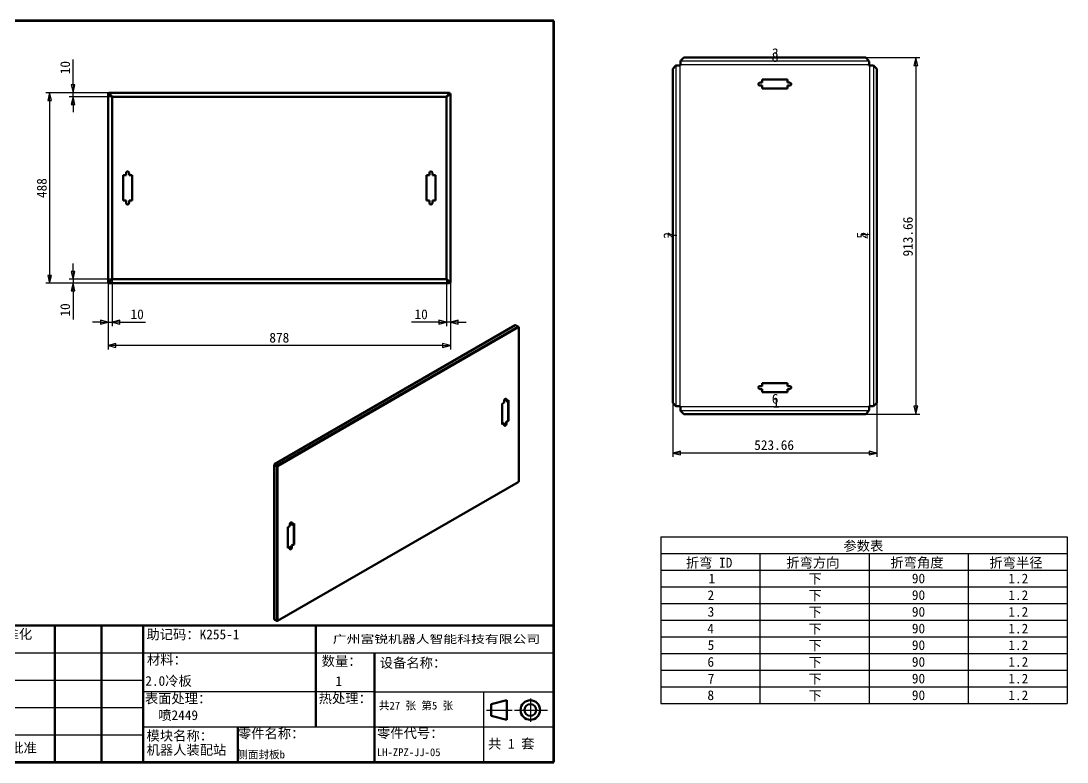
# Model space of a CAD drawing. Header units: millimetres. Extents: x 100 to 4187, y 100 to 2000.
# Drawn here: x 1503 to 4187, y 100 to 2000 of the extents above; entities that cross this region are included whole.
import ezdxf
from ezdxf.enums import TextEntityAlignment as Align

# ---------------------------------------------------------------- set-up
doc = ezdxf.new("R2010")
doc.units = ezdxf.units.MM
doc.header["$LTSCALE"] = 10
for name, color, linetype, lineweight in [('中心线 (ISO)', 1, 'Continuous', 25), ('可见 (ISO)', 7, 'Continuous', 50), ('可见窄的 (ISO)', 7, 'Continuous', 35), ('图框 (ISO)', 7, 'Continuous', 70), ('尺寸 (ISO)', 5, 'Continuous', 25), ('标题 (ISO)', 7, 'Continuous', 50), ('符号 (ISO)', 7, 'Continuous', 25)]:
    doc.layers.add(name, color=color, linetype=linetype, lineweight=lineweight)
doc.styles.add('文本样式126', font='', dxfattribs={"width": 1.3})
doc.styles.add('文本样式19', font='tahoma.ttf')
doc.styles.add('文本样式91', font='')
doc.styles.add('注释文本 (ISO)', font='')
doc.styles.get('文本样式126').set_extended_font_data('FangSong')
doc.styles.get('文本样式91').set_extended_font_data('FangSong')
doc.styles.get('注释文本 (ISO)').set_extended_font_data('FangSong')
doc.dimstyles.new('默认 (GB)', dxfattribs={"dimscale": 10, "dimtxt": 2.5, "dimasz": 2, "dimexe": 1, "dimexo": 0, "dimgap": 0.75, "dimtad": 1, "dimtoh": 1, "dimrnd": 1e-08, "dimdsep": 46, "dimtxsty": '注释文本 (ISO)', "dimblk": 'Filled-2', "dimcen": 0.09, "dimdle": 10, "dimclrd": 256, "dimclre": 256, "dimclrt": 256, "dimaunit": 1, "dimadec": 3, "dimazin": 2, "dimtfac": 0.52, "dimtmove": 0, "dimatfit": 3, "dimldrblk": 'Filled-1', "dimfxl": 0, "dimtolj": 1, "dimlwd": -1, "dimlwe": -1, "dimarcsym": 0})

# ---------------------------------------------------------------- blocks, each defined once
blk = doc.blocks.new('图框 A3-A4')
at = {"layer": '图框 (ISO)'}
for p, q in [((287, 200), (10, 200)), ((10, 200), (10, 10)), ((287, 10), (287, 200)), ((10, 10), (287, 10))]:
    blk.add_line(p, q, dxfattribs=at)
blk = doc.blocks.new('标题栏 GB1')
at = {"layer": '标题 (ISO)'}
for p, q in [((194.57, 65.23), (194.57, 72.23)), ((194.57, 72.23), (378.57, 72.23)), ((206.57, 65.23), (206.57, 72.23)), ((222.57, 65.23), (222.57, 72.23)), ((234.57, 65.23), (234.57, 72.23)), ((250.57, 65.23), (250.57, 72.23)), ((262.57, 65.23), (262.57, 72.23)), ((273.31, 65.23), (273.31, 72.23)), ((317.57, 65.23), (317.57, 72.23)), ((378.57, 72.23), (378.57, 65.23)), ((194.57, 37.23), (194.57, 65.23)), ((206.57, 37.23), (206.57, 65.23)), ((222.57, 44.23), (222.57, 65.23)), ((234.57, 37.23), (234.57, 65.23)), ((250.57, 37.23), (250.57, 65.23)), ((262.57, 37.23), (262.57, 65.23)), ((273.31, 65.23), (273.31, 37.23)), ((317.57, 55.23), (317.57, 65.23)), ((378.57, 65.23), (378.57, 37.23)), ((317.57, 55.23), (317.57, 46.23)), ((366.57, 53.06), (362.57, 52.06)), ((362.57, 52.06), (362.57, 49.06)), ((366.57, 48.06), (366.57, 53.06)), ((362.57, 49.06), (366.57, 48.06)), ((297.57, 46.23), (297.57, 37.23)), ((222.57, 44.23), (222.57, 37.23)), ((378.57, 37.23), (194.57, 37.23))]:
    blk.add_line(p, q, dxfattribs=at)
at = {"layer": '标题 (ISO)', "lineweight": 25}
for p, q in [((194.57, 65.23), (273.31, 65.23)), ((273.31, 65.23), (378.57, 65.23)), ((194.57, 58.23), (273.31, 58.23)), ((332.57, 55.23), (273.31, 55.23)), ((332.57, 55.23), (378.57, 55.23)), ((360.57, 55.23), (360.57, 46.23)), ((194.57, 51.23), (273.31, 51.23)), ((372.58, 53.56), (372.58, 47.56)), ((361.32, 50.56), (367.88, 50.56)), ((368.55, 50.56), (370.07, 50.56)), ((370.07, 50.56), (376.97, 50.56)), ((273.31, 46.23), (378.57, 46.23)), ((360.57, 46.23), (360.57, 37.23)), ((194.57, 44.23), (273.31, 44.23))]:
    blk.add_line(p, q, dxfattribs=at)
at = {"layer": '标题 (ISO)', "lineweight": 50}
blk.add_line((332.57, 65.23), (332.57, 37.23), dxfattribs=at)
at = {"layer": '标题 (ISO)'}
for radius in [2.5, 1.5]:
    blk.add_circle((372.57, 50.56), radius, dxfattribs=at)
at = {"layer": '标题 (ISO)', "style": '文本样式126', "width": 1.3}
blk.add_text('广州富锐机器人智能科技有限公司', height=2, dxfattribs=at).set_placement((348.5, 68.73), align=Align.MIDDLE_CENTER)
at = {"layer": '标题 (ISO)', "char_height": 2.5, "style": '注释文本 (ISO)'}
for s, insert, attachment_point in [('\\f仿宋|b0|i0;设计', (195.38, 70.83), 1), ('张成安', (206.66, 71.05), 1), ('\\f仿宋|b0|i0;标准化', (234.57, 71.28), 1), ('助记码：K255-1', (274.11, 71.21), 1), ('\\f仿宋|b0|i0;绘图', (195.35, 64.28), 1), ('\\f仿宋|b0|i0;材料：', (274.24, 64.72), 1), ('\\f仿宋|b0|i0;数量：', (319.04, 64.37), 1), ('张成安', (206.92, 63.22), 1), ('\\f仿宋|b0|i0;审核', (195.48, 57.07), 1), ('\\f仿宋|b0|i0;热处理：', (318.29, 54.82), 1), ('\\f仿宋|b0|i0;零件名称：', (297.57, 45.8), 1), ('\\f仿宋|b0|i0;零件代号：', (333.25, 45.9), 1), ('\\f仿宋|b0|i0;批准', (242.57, 40.73), 5)]:
    blk.add_mtext(s, dxfattribs=dict(at, insert=insert, attachment_point=attachment_point))
at = {"layer": '标题 (ISO)', "char_height": 2.5, "attachment_point": 1, "style": '注释文本 (ISO)'}
for s, insert, line_spacing_factor in [('设备名称：\\P', (333.96, 63.91), 0.856364), ('模块名称：\\P\\fArial|b0|i0;\\H2.5000;机器人装配站', (274.14, 45.23), 0.872369)]:
    blk.add_mtext(s, dxfattribs=dict(at, insert=insert, line_spacing_factor=line_spacing_factor))
at = {"layer": '标题 (ISO)', "attachment_point": 1, "style": '注释文本 (ISO)'}
for s, insert, char_height, width in [('\\f仿宋|b0|i0;表面处理：', (273.7, 54.78), 2.5, 18.7135), ('\\f仿宋|b0|i0;\\H2.0000;共27 张 第5 张', (333.72, 52.69), 2, 27.2374), ('\\f仿宋|b0|i0;工艺', (195.45, 42.85), 2.5, 7.4854), ('  共 1 套', (358.32, 43.18), 2.5, 17.7919)]:
    blk.add_mtext(s, dxfattribs=dict(at, insert=insert, char_height=char_height, width=width))
at = {"layer": '标题 (ISO)'}
for tag, p, height, style in [('材料_001', (273.82, 56.78), 2.5, '注释文本 (ISO)'), ('零件代号_001', (297.38, 38.16), 2, '文本样式91'), ('描述_001', (333.22, 38.74), 2, '文本样式91')]:
    blk.add_attdef(tag, p, '', height=height, dxfattribs=dict(at, style=style))
at = {"layer": '标题 (ISO)', "style": '文本样式91'}
blk.add_attdef('热处理', text='', height=2, dxfattribs=at).set_placement((318.2, 50.63), align=Align.TOP_LEFT)
at = {"layer": '标题 (ISO)', "style": '文本样式19'}
for tag, p in [('工程核准人', (256.57, 40.73)), ('工程批准日期', (267.94, 40.73))]:
    blk.add_attdef(tag, text='', height=1, dxfattribs=at).set_placement(p, align=Align.MIDDLE_CENTER)
blk = doc.blocks.new('Filled-2')
at = {"color": 0}
for p, q in [((0, 0), (-1, 0.25)), ((-1, 0.25), (-1, -0.25)), ((-1, 0), (0, 0)), ((-1, -0.25), (0, 0))]:
    blk.add_line(p, q, dxfattribs=at)
at = {"color": 0, "flags": 128}
blk.add_lwpolyline([(-1, -0.25), (0, 0)], dxfattribs=at)
at = {"color": 0}
blk.add_solid([(-1, -0.25), (0, 0), (-1, 0.25), (-1, -0.25)], dxfattribs=at)
blk = doc.blocks.new('*D16')
at = {"layer": 'Defpoints', "color": 0}
for p in [(1727.1, 1329.8), (1737.1, 1338.6), (1737.1, 1227.8)]:
    blk.add_point(p, dxfattribs=at)
at = {"layer": '尺寸 (ISO)'}
for p, q in [((1727.1, 1329.8), (1727.1, 1217.8)), ((1737.1, 1338.6), (1737.1, 1217.8)), ((1707.1, 1227.8), (1687.1, 1227.8)), ((1727.1, 1227.8), (1737.1, 1227.8)), ((1757.1, 1227.8), (1822.6, 1227.8))]:
    blk.add_line(p, q, dxfattribs=at)
at = {"layer": '尺寸 (ISO)', "xscale": 20, "yscale": 20, "zscale": 20}
blk.add_blockref('Filled-2', (1727.1, 1227.8), dxfattribs=at)
at = {"layer": '尺寸 (ISO)', "xscale": 20, "yscale": 20, "zscale": 20, "rotation": 180}
blk.add_blockref('Filled-2', (1737.1, 1227.8), dxfattribs=at)
at = {"layer": '尺寸 (ISO)', "insert": (1784.6, 1260.5), "char_height": 25, "attachment_point": 1, "style": '注释文本 (ISO)'}
blk.add_mtext('\\A1;10', dxfattribs=at)
blk = doc.blocks.new('Filled-1')
at = {"color": 0}
for p, q in [((0, 0), (-1, 0.125)), ((-1, 0.125), (-1, -0.125)), ((-1, 0), (0, 0)), ((-1, -0.125), (0, 0))]:
    blk.add_line(p, q, dxfattribs=at)
at = {"color": 0, "flags": 128}
blk.add_lwpolyline([(-1, -0.125), (0, 0)], dxfattribs=at)
at = {"color": 0}
blk.add_solid([(-1, -0.125), (0, 0), (-1, 0.125), (-1, -0.125)], dxfattribs=at)
blk = doc.blocks.new('*D17')
at = {"layer": 'Defpoints', "color": 0}
for p in [(2595.1, 1338.6), (2605.1, 1329.8), (2595.1, 1227.8)]:
    blk.add_point(p, dxfattribs=at)
at = {"layer": '尺寸 (ISO)'}
for p, q in [((2595.1, 1338.6), (2595.1, 1217.8)), ((2605.1, 1329.8), (2605.1, 1217.8)), ((2575.1, 1227.8), (2505.5, 1227.8)), ((2605.1, 1227.8), (2595.1, 1227.8)), ((2625.1, 1227.8), (2645.1, 1227.8))]:
    blk.add_line(p, q, dxfattribs=at)
at = {"layer": '尺寸 (ISO)', "xscale": 20, "yscale": 20, "zscale": 20}
blk.add_blockref('Filled-2', (2595.1, 1227.8), dxfattribs=at)
at = {"layer": '尺寸 (ISO)', "xscale": 20, "yscale": 20, "zscale": 20, "rotation": 180}
blk.add_blockref('Filled-2', (2605.1, 1227.8), dxfattribs=at)
at = {"layer": '尺寸 (ISO)', "insert": (2513, 1260.5), "char_height": 25, "attachment_point": 1, "style": '注释文本 (ISO)'}
blk.add_mtext('\\A1;10', dxfattribs=at)
blk = doc.blocks.new('*D18')
at = {"layer": 'Defpoints', "color": 0}
for p in [(1727.1, 1329.8), (2605.1, 1329.8), (1727.1, 1167.8)]:
    blk.add_point(p, dxfattribs=at)
at = {"layer": '尺寸 (ISO)'}
for p, q in [((1727.1, 1329.8), (1727.1, 1157.8)), ((2605.1, 1329.8), (2605.1, 1157.8)), ((2585.1, 1167.8), (1747.1, 1167.8))]:
    blk.add_line(p, q, dxfattribs=at)
at = {"layer": '尺寸 (ISO)', "xscale": 20, "yscale": 20, "zscale": 20, "rotation": 180}
blk.add_blockref('Filled-2', (1727.1, 1167.8), dxfattribs=at)
at = {"layer": '尺寸 (ISO)', "xscale": 20, "yscale": 20, "zscale": 20}
blk.add_blockref('Filled-2', (2605.1, 1167.8), dxfattribs=at)
at = {"layer": '尺寸 (ISO)', "insert": (2140.6, 1200.5), "char_height": 25, "attachment_point": 1, "style": '注释文本 (ISO)'}
blk.add_mtext('\\A1;878', dxfattribs=at)
blk = doc.blocks.new('*D19')
at = {"layer": 'Defpoints', "color": 0}
for p in [(1637.1, 1327.8), (1729.1, 1327.8), (1737.9, 1337.8)]:
    blk.add_point(p, dxfattribs=at)
at = {"layer": '尺寸 (ISO)'}
for p, q in [((1637.1, 1357.8), (1637.1, 1377.8)), ((1737.9, 1337.8), (1627.1, 1337.8)), ((1729.1, 1327.8), (1627.1, 1327.8)), ((1637.1, 1337.8), (1637.1, 1327.8)), ((1637.1, 1307.8), (1637.1, 1234.6))]:
    blk.add_line(p, q, dxfattribs=at)
at = {"layer": '尺寸 (ISO)', "xscale": 20, "yscale": 20, "zscale": 20}
for p, rotation in [((1637.1, 1337.8), 270), ((1637.1, 1327.8), 90)]:
    blk.add_blockref('Filled-2', p, dxfattribs=dict(at, rotation=rotation))
at = {"layer": '尺寸 (ISO)', "insert": (1604.3, 1242.1), "char_height": 25, "attachment_point": 1, "rotation": 90, "style": '注释文本 (ISO)'}
blk.add_mtext('\\A1;10', dxfattribs=at)
blk = doc.blocks.new('*D20')
at = {"layer": 'Defpoints', "color": 0}
for p in [(1637.1, 1815.8), (1729.1, 1815.8), (1737.9, 1805.8)]:
    blk.add_point(p, dxfattribs=at)
at = {"layer": '尺寸 (ISO)'}
for p, q in [((1637.1, 1835.8), (1637.1, 1901.3)), ((1729.1, 1815.8), (1627.1, 1815.8)), ((1737.9, 1805.8), (1627.1, 1805.8)), ((1637.1, 1805.8), (1637.1, 1815.8)), ((1637.1, 1785.8), (1637.1, 1765.8))]:
    blk.add_line(p, q, dxfattribs=at)
at = {"layer": '尺寸 (ISO)', "xscale": 20, "yscale": 20, "zscale": 20}
for p, rotation in [((1637.1, 1815.8), 270), ((1637.1, 1805.8), 90)]:
    blk.add_blockref('Filled-2', p, dxfattribs=dict(at, rotation=rotation))
at = {"layer": '尺寸 (ISO)', "insert": (1604.3, 1863.3), "char_height": 25, "attachment_point": 1, "rotation": 90, "style": '注释文本 (ISO)'}
blk.add_mtext('\\A1;10', dxfattribs=at)
blk = doc.blocks.new('*D21')
at = {"layer": 'Defpoints', "color": 0}
for p in [(1729.1, 1815.8), (1577.1, 1327.8), (1729.1, 1327.8)]:
    blk.add_point(p, dxfattribs=at)
at = {"layer": '尺寸 (ISO)'}
for p, q in [((1729.1, 1815.8), (1567.1, 1815.8)), ((1577.1, 1795.8), (1577.1, 1347.8)), ((1729.1, 1327.8), (1567.1, 1327.8))]:
    blk.add_line(p, q, dxfattribs=at)
at = {"layer": '尺寸 (ISO)', "xscale": 20, "yscale": 20, "zscale": 20}
for p, rotation in [((1577.1, 1815.8), 90), ((1577.1, 1327.8), 270)]:
    blk.add_blockref('Filled-2', p, dxfattribs=dict(at, rotation=rotation))
at = {"layer": '尺寸 (ISO)', "insert": (1544.3, 1545.9), "char_height": 25, "attachment_point": 1, "rotation": 90, "style": '注释文本 (ISO)'}
blk.add_mtext('\\A1;488', dxfattribs=at)
blk = doc.blocks.new('*D22')
at = {"layer": 'Defpoints', "color": 0}
for p in [(3670.2, 1906), (3670.2, 992.3), (3798.9, 992.3)]:
    blk.add_point(p, dxfattribs=at)
at = {"layer": '尺寸 (ISO)'}
for p, q in [((3670.2, 1906), (3808.9, 1906)), ((3798.9, 1886), (3798.9, 1012.3)), ((3670.2, 992.3), (3808.9, 992.3))]:
    blk.add_line(p, q, dxfattribs=at)
at = {"layer": '尺寸 (ISO)', "xscale": 20, "yscale": 20, "zscale": 20}
for p, rotation in [((3798.9, 1906), 90), ((3798.9, 992.3), 270)]:
    blk.add_blockref('Filled-2', p, dxfattribs=dict(at, rotation=rotation))
at = {"layer": '尺寸 (ISO)', "insert": (3765.9, 1396.1), "char_height": 25, "attachment_point": 1, "rotation": 90, "style": '注释文本 (ISO)'}
blk.add_mtext('\\A1;913.66', dxfattribs=at)
blk = doc.blocks.new('*D23')
at = {"layer": 'Defpoints', "color": 0}
for p in [(3175.2, 1021), (3698.9, 1021), (3175.2, 892.3)]:
    blk.add_point(p, dxfattribs=at)
at = {"layer": '尺寸 (ISO)'}
for p, q in [((3175.2, 1021), (3175.2, 882.3)), ((3698.9, 1021), (3698.9, 882.3)), ((3678.9, 892.3), (3195.2, 892.3))]:
    blk.add_line(p, q, dxfattribs=at)
at = {"layer": '尺寸 (ISO)', "xscale": 20, "yscale": 20, "zscale": 20, "rotation": 180}
blk.add_blockref('Filled-2', (3175.2, 892.3), dxfattribs=at)
at = {"layer": '尺寸 (ISO)', "xscale": 20, "yscale": 20, "zscale": 20}
blk.add_blockref('Filled-2', (3698.9, 892.3), dxfattribs=at)
at = {"layer": '尺寸 (ISO)', "insert": (3384.3, 925.2), "char_height": 25, "attachment_point": 1, "style": '注释文本 (ISO)'}
blk.add_mtext('\\A1;523.66', dxfattribs=at)
blk = doc.blocks.new('表格5')
at = {"layer": '符号 (ISO)'}
for p, q in [((314.5, 67.77), (418.68, 67.77)), ((314.5, 67.77), (314.5, 63.49)), ((418.68, 67.77), (418.68, 63.49)), ((314.5, 63.49), (418.68, 63.49)), ((314.5, 63.49), (314.5, 59.21)), ((339.9, 63.49), (339.9, 59.21)), ((367.88, 63.49), (367.88, 59.21)), ((393.28, 63.49), (393.28, 59.21)), ((418.68, 63.49), (418.68, 59.21)), ((314.5, 59.21), (418.68, 59.21)), ((314.5, 59.21), (314.5, 24.99)), ((339.9, 59.21), (339.9, 24.99)), ((367.88, 59.21), (367.88, 24.99)), ((393.28, 59.21), (393.28, 24.99)), ((418.68, 59.21), (418.68, 24.99)), ((314.5, 54.93), (418.68, 54.93)), ((314.5, 50.66), (418.68, 50.66)), ((314.5, 46.38), (418.68, 46.38)), ((314.5, 42.1), (418.68, 42.1)), ((314.5, 37.82), (418.68, 37.82)), ((314.5, 33.54), (418.68, 33.54)), ((314.5, 29.27), (418.68, 29.27)), ((314.5, 24.99), (418.68, 24.99))]:
    blk.add_line(p, q, dxfattribs=at)
at = {"layer": '符号 (ISO)', "char_height": 2.5, "attachment_point": 7, "style": '注释文本 (ISO)'}
for s, insert in [('参数表', (361.31, 63.89)), ('折弯 ID', (320.91, 59.59)), ('折弯方向', (346.66, 59.59)), ('折弯角度', (373.35, 59.59)), ('折弯半径', (398.75, 59.59)), ('1', (326.72, 55.8)), ('下', (352.37, 55.48)), ('90', (378.87, 55.79)), ('1.2', (403.62, 55.78)), ('2', (326.46, 51.53)), ('下', (352.37, 51.2)), ('90', (378.87, 51.52)), ('1.2', (403.62, 51.5)), ('3', (326.49, 47.24)), ('下', (352.37, 46.92)), ('90', (378.87, 47.24)), ('1.2', (403.62, 47.22)), ('4', (326.4, 42.97)), ('下', (352.37, 42.64)), ('90', (378.87, 42.96)), ('1.2', (403.62, 42.94)), ('5', (326.49, 38.7)), ('下', (352.37, 38.37)), ('90', (378.87, 38.68)), ('1.2', (403.62, 38.67)), ('6', (326.44, 34.4)), ('下', (352.37, 34.09)), ('90', (378.87, 34.4)), ('1.2', (403.62, 34.39)), ('7', (326.51, 30.14)), ('下', (352.37, 29.81)), ('90', (378.87, 30.13)), ('1.2', (403.62, 30.11)), ('8', (326.43, 25.85)), ('下', (352.37, 25.53)), ('90', (378.87, 25.85)), ('1.2', (403.62, 25.83))]:
    blk.add_mtext(s, dxfattribs=dict(at, insert=insert))
blk = doc.blocks.new('2dTransSymbol21')
at = {"layer": '符号 (ISO)', "insert": (343.22, 100.88), "char_height": 2.5, "attachment_point": 7, "style": '注释文本 (ISO)'}
blk.add_mtext('1', dxfattribs=at)
blk = doc.blocks.new('2dTransSymbol22')
at = {"layer": '符号 (ISO)', "insert": (317.67, 144.17), "char_height": 2.5, "attachment_point": 7, "rotation": 90, "style": '注释文本 (ISO)'}
blk.add_mtext('2', dxfattribs=at)
blk = doc.blocks.new('2dTransSymbol23')
at = {"layer": '符号 (ISO)', "insert": (342.99, 190.45), "char_height": 2.5, "attachment_point": 7, "style": '注释文本 (ISO)'}
blk.add_mtext('3', dxfattribs=at)
blk = doc.blocks.new('2dTransSymbol24')
at = {"layer": '符号 (ISO)', "insert": (368.24, 144.11), "char_height": 2.5, "attachment_point": 7, "rotation": 90, "style": '注释文本 (ISO)'}
blk.add_mtext('4', dxfattribs=at)
blk = doc.blocks.new('2dTransSymbol25')
at = {"layer": '符号 (ISO)', "insert": (367.25, 144.2), "char_height": 2.5, "attachment_point": 7, "rotation": 90, "style": '注释文本 (ISO)'}
blk.add_mtext('5', dxfattribs=at)
blk = doc.blocks.new('2dTransSymbol26')
at = {"layer": '符号 (ISO)', "insert": (342.94, 101.87), "char_height": 2.5, "attachment_point": 7, "style": '注释文本 (ISO)'}
blk.add_mtext('6', dxfattribs=at)
blk = doc.blocks.new('2dTransSymbol27')
at = {"layer": '符号 (ISO)', "insert": (318.66, 144.22), "char_height": 2.5, "attachment_point": 7, "rotation": 90, "style": '注释文本 (ISO)'}
blk.add_mtext('7', dxfattribs=at)
blk = doc.blocks.new('2dTransSymbol28')
at = {"layer": '符号 (ISO)', "insert": (342.93, 189.46), "char_height": 2.5, "attachment_point": 7, "style": '注释文本 (ISO)'}
blk.add_mtext('8', dxfattribs=at)

msp = doc.modelspace()

# ---------------------------------------------------------------- linework, layer by layer
at = {"layer": '中心线 (ISO)'}
for p, q in [((3184.161, 1012.536), (3184.161, 1885.736)), ((3194.075, 1012.536), (3194.075, 1885.736)), ((3678.633, 1897.008), (3195.433, 1897.008)), ((3678.633, 1887.093), (3195.433, 1887.093)), ((3679.99, 1885.736), (3679.99, 1012.536)), ((3689.904, 1885.736), (3689.904, 1012.536)), ((3195.433, 1011.179), (3678.633, 1011.179)), ((3195.433, 1001.265), (3678.633, 1001.265))]:
    msp.add_line(p, q, dxfattribs=at)
at = {"layer": '可见 (ISO)'}
for p, q in [((3196.281, 1898.365), (3203.881, 1905.965)), ((3203.881, 1905.965), (3670.184, 1905.965)), ((3670.184, 1905.965), (3677.784, 1898.365)), ((3175.204, 1877.288), (3182.804, 1884.888)), ((3185.518, 1886.088), (3192.718, 1886.088)), ((3192.718, 1886.088), (3192.718, 1885.736)), ((3192.718, 1885.736), (3195.433, 1885.736)), ((3195.081, 1888.45), (3195.081, 1895.65)), ((3195.433, 1888.45), (3195.081, 1888.45)), ((3195.433, 1885.736), (3195.433, 1888.45)), ((3678.633, 1888.45), (3678.633, 1885.736)), ((3678.984, 1888.45), (3678.633, 1888.45)), ((3678.633, 1885.736), (3681.347, 1885.736)), ((3678.984, 1895.65), (3678.984, 1888.45)), ((3681.347, 1886.088), (3688.547, 1886.088)), ((3681.347, 1885.736), (3681.347, 1886.088)), ((3691.261, 1884.888), (3698.861, 1877.288)), ((3175.204, 1020.985), (3175.204, 1877.288)), ((3698.861, 1877.288), (3698.861, 1020.985)), ((3398.533, 1841.886), (3404.533, 1841.886)), ((3404.533, 1834.386), (3398.533, 1834.386)), ((3404.533, 1841.886), (3404.533, 1849.636)), ((3404.533, 1849.636), (3469.533, 1849.636)), ((3404.533, 1826.636), (3404.533, 1834.386)), ((3469.533, 1826.636), (3404.533, 1826.636)), ((3469.533, 1849.636), (3469.533, 1841.886)), ((3469.533, 1841.886), (3475.533, 1841.886)), ((3475.533, 1834.386), (3469.533, 1834.386)), ((3469.533, 1834.386), (3469.533, 1826.636)), ((1727.06, 1813.713), (1728.26, 1813.713)), ((1727.06, 1329.81), (1727.06, 1813.713)), ((1728.26, 1813.713), (1729.46, 1812.513)), ((1729.46, 1813.361), (1728.612, 1813.361)), ((1729.109, 1814.561), (1729.109, 1815.761)), ((1729.109, 1815.761), (2603.012, 1815.761)), ((1729.109, 1814.561), (1730.309, 1813.361)), ((1729.46, 1813.361), (1729.46, 1814.21)), ((1729.46, 1812.513), (1737.06, 1804.913)), ((1737.909, 1805.761), (1730.309, 1813.361)), ((1737.06, 1804.913), (1737.06, 1338.61)), ((2594.212, 1805.761), (1737.909, 1805.761)), ((2601.812, 1813.361), (2594.212, 1805.761)), ((2595.06, 1804.913), (2602.66, 1812.513)), ((2595.06, 1338.61), (2595.06, 1804.913)), ((2603.012, 1814.561), (2601.812, 1813.361)), ((2602.66, 1813.361), (2602.66, 1814.21)), ((2603.86, 1813.713), (2602.66, 1812.513)), ((2602.66, 1813.361), (2603.509, 1813.361)), ((2603.012, 1815.761), (2603.012, 1814.561)), ((2603.86, 1813.713), (2605.06, 1813.713)), ((2605.06, 1813.713), (2605.06, 1329.81)), ((1773.31, 1604.261), (1773.31, 1610.261)), ((1780.81, 1610.261), (1780.81, 1604.261)), ((2551.31, 1604.261), (2551.31, 1610.261)), ((2558.81, 1610.261), (2558.81, 1604.261)), ((1765.56, 1604.261), (1773.31, 1604.261)), ((1765.56, 1539.261), (1765.56, 1604.261)), ((1780.81, 1604.261), (1788.56, 1604.261)), ((1788.56, 1604.261), (1788.56, 1539.261)), ((2543.56, 1539.261), (2543.56, 1604.261)), ((2543.56, 1604.261), (2551.31, 1604.261)), ((2558.81, 1604.261), (2566.56, 1604.261)), ((2566.56, 1604.261), (2566.56, 1539.261)), ((1773.31, 1539.261), (1765.56, 1539.261)), ((1773.31, 1533.261), (1773.31, 1539.261)), ((1788.56, 1539.261), (1780.81, 1539.261)), ((1780.81, 1539.261), (1780.81, 1533.261)), ((2551.31, 1539.261), (2543.56, 1539.261)), ((2551.31, 1533.261), (2551.31, 1539.261)), ((2566.56, 1539.261), (2558.81, 1539.261)), ((2558.81, 1539.261), (2558.81, 1533.261)), ((1728.26, 1329.81), (1727.06, 1329.81)), ((1728.26, 1329.81), (1729.46, 1331.01)), ((1729.46, 1330.161), (1728.612, 1330.161)), ((1729.109, 1328.961), (1730.309, 1330.161)), ((1729.109, 1327.761), (1729.109, 1328.961)), ((2603.012, 1327.761), (1729.109, 1327.761)), ((1737.06, 1338.61), (1729.46, 1331.01)), ((1729.46, 1330.161), (1729.46, 1329.313)), ((1730.309, 1330.161), (1737.909, 1337.761)), ((1737.909, 1337.761), (2594.212, 1337.761)), ((2594.212, 1337.761), (2601.812, 1330.161)), ((2602.66, 1331.01), (2595.06, 1338.61)), ((2603.012, 1328.961), (2601.812, 1330.161)), ((2603.86, 1329.81), (2602.66, 1331.01)), ((2602.66, 1330.161), (2602.66, 1329.313)), ((2602.66, 1330.161), (2603.509, 1330.161)), ((2603.012, 1328.961), (2603.012, 1327.761)), ((2605.06, 1329.81), (2603.86, 1329.81)), ((2771.571, 1219.658), (2154.123, 864.093)), ((2773.016, 1219.683), (2778.107, 1216.751)), ((2778.107, 1216.751), (2777.859, 1216.608)), ((2778.107, 1216.444), (2778.107, 1216.751)), ((2779.556, 1215.91), (2778.107, 1216.745)), ((2778.93, 1215.55), (2779.556, 1215.91)), ((2779.061, 1215.338), (2779.556, 1215.623)), ((2779.556, 1215.623), (2779.556, 1215.91)), ((2780.259, 819.607), (2780.259, 1214.646)), ((3398.533, 1063.886), (3404.533, 1063.886)), ((3404.533, 1056.386), (3398.533, 1056.386)), ((3404.533, 1063.886), (3404.533, 1071.636)), ((3404.533, 1071.636), (3469.533, 1071.636)), ((3404.533, 1048.636), (3404.533, 1056.386)), ((3469.533, 1048.636), (3404.533, 1048.636)), ((3469.533, 1071.636), (3469.533, 1063.886)), ((3469.533, 1063.886), (3475.533, 1063.886)), ((3475.533, 1056.386), (3469.533, 1056.386)), ((3469.533, 1056.386), (3469.533, 1048.636)), ((2737.766, 1018.654), (2743.246, 1021.81)), ((2743.246, 1021.81), (2743.246, 1026.715)), ((2747.701, 1025.353), (2747.701, 1030.258)), ((2748.549, 1024.864), (2747.701, 1025.353)), ((2748.549, 1029.769), (2748.549, 1024.864)), ((2748.549, 1024.864), (2754.029, 1028.02)), ((2753.181, 975.368), (2753.181, 1027.531)), ((2754.029, 1028.02), (2754.029, 974.879)), ((3182.804, 1013.385), (3175.204, 1020.985)), ((3698.861, 1020.985), (3691.261, 1013.385)), ((2737.766, 965.514), (2737.766, 1018.654)), ((3192.718, 1012.185), (3185.518, 1012.185)), ((3192.718, 1012.536), (3192.718, 1012.185)), ((3195.433, 1012.536), (3192.718, 1012.536)), ((3195.081, 1009.822), (3195.433, 1009.822)), ((3195.081, 1002.622), (3195.081, 1009.822)), ((3195.433, 1009.822), (3195.433, 1012.536)), ((3203.881, 992.307), (3196.281, 999.907)), ((3677.784, 999.907), (3670.184, 992.307)), ((3678.633, 1012.536), (3678.633, 1009.822)), ((3681.347, 1012.536), (3678.633, 1012.536)), ((3678.633, 1009.822), (3678.984, 1009.822)), ((3678.984, 1009.822), (3678.984, 1002.622)), ((3681.347, 1012.185), (3681.347, 1012.536)), ((3688.547, 1012.185), (3681.347, 1012.185)), ((2737.766, 966.491), (2742.397, 969.158)), ((2743.246, 968.669), (2737.766, 965.514)), ((2743.246, 968.669), (2742.397, 969.158)), ((2743.246, 963.764), (2743.246, 968.669)), ((2747.701, 972.212), (2753.181, 975.368)), ((2747.701, 972.212), (2748.549, 971.723)), ((2747.701, 967.307), (2747.701, 972.212)), ((2754.029, 974.879), (2748.549, 971.723)), ((2748.549, 971.723), (2748.549, 966.818)), ((2754.029, 974.879), (2753.181, 975.368)), ((3670.184, 992.307), (3203.881, 992.307)), ((2152.922, 862.014), (2152.922, 466.976)), ((2154.117, 862.014), (2153.625, 862.298)), ((2153.625, 861.324), (2158.716, 858.393)), ((2155.073, 862.848), (2154.225, 863.337)), ((2154.225, 863.337), (2159.599, 860.218)), ((2159.565, 858.881), (2154.473, 861.813)), ((2160.165, 860.902), (2155.073, 863.833)), ((2160.165, 859.92), (2155.073, 862.852)), ((2155.073, 862.848), (2160.447, 859.73)), ((2159.565, 858.881), (2158.716, 858.393)), ((2159.565, 858.594), (2159.565, 858.881)), ((2159.565, 858.855), (2159.847, 858.691)), ((2160.447, 859.73), (2159.599, 860.218)), ((2159.847, 858.473), (2159.847, 858.691)), ((2160.413, 861.045), (2160.165, 860.902)), ((2160.165, 859.92), (2160.165, 860.902)), ((2160.413, 860.064), (2160.165, 859.92)), ((2160.413, 860.064), (2160.413, 861.045)), ((2160.447, 859.73), (2160.678, 859.862)), ((2159.565, 858.594), (2158.716, 858.105)), ((2158.716, 858.393), (2158.716, 858.105)), ((2161.262, 858.594), (2162.11, 858.105)), ((2161.611, 461.964), (2779.056, 817.527)), ((2187.637, 701.856), (2193.117, 705.012)), ((2187.637, 648.715), (2187.637, 701.856)), ((2193.117, 705.012), (2193.117, 709.917)), ((2197.572, 708.554), (2197.572, 713.46)), ((2198.42, 708.066), (2197.572, 708.554)), ((2198.42, 712.971), (2198.42, 708.066)), ((2198.42, 708.066), (2203.9, 711.221)), ((2203.052, 658.569), (2203.052, 710.733)), ((2203.9, 711.221), (2203.9, 658.081)), ((2187.637, 649.693), (2192.268, 652.36)), ((2193.117, 651.871), (2187.637, 648.715)), ((2193.117, 651.871), (2192.268, 652.36)), ((2193.117, 646.966), (2193.117, 651.871)), ((2197.572, 655.414), (2203.052, 658.569)), ((2197.572, 655.414), (2198.42, 654.925)), ((2197.572, 650.508), (2197.572, 655.414)), ((2203.9, 658.081), (2198.42, 654.925)), ((2198.42, 654.925), (2198.42, 650.02)), ((2203.9, 658.081), (2203.052, 658.569)), ((2158.716, 462.779), (2153.625, 465.711)), ((2155.073, 464.87), (2160.165, 461.939)), ((2158.716, 463.066), (2158.716, 462.779)), ((2158.984, 462.933), (2158.716, 462.779)), ((2160.165, 462.669), (2160.165, 461.939)), ((2160.165, 461.939), (2160.413, 462.082)), ((2160.413, 462.662), (2160.413, 462.082))]:
    msp.add_line(p, q, dxfattribs=at)
for centre, start, end in [((3398.533, 1838.136), 90, 270), ((3475.533, 1838.136), 270, 90), ((1777.06, 1610.261), 0, 180), ((2555.06, 1610.261), 0, 180), ((1777.06, 1533.261), 180, 0), ((2555.06, 1533.261), 180, 0), ((3398.533, 1060.136), 90, 270), ((3475.533, 1060.136), 270, 90)]:
    msp.add_arc(centre, 3.75, start, end, dxfattribs=at)
for centre, major_axis, ratio, start_param, end_param in [((2777.859, 1214.646), (1.198, -2.08), 0.57809312, 0.78733187, 2.3581282), ((2777.859, 1214.646), (2.4, 0), 0.5758617, 5.49778714, 7.06858347), ((2745.898, 1028.242), (1.871, 3.25), 0.57809312, 5.49585344, 8.63744609), ((2745.049, 1028.731), (1.871, 3.25), 0.57809312, 5.49585344, 6.05538225), ((2745.898, 965.291), (-1.871, -3.25), 0.57809312, 5.49585344, 8.63744609), ((2745.049, 965.78), (-1.871, -3.25), 0.57809312, 0.22780306, 2.35426078), ((2155.322, 861.321), (1.2, -0.694), 0.00167248, 2.35716138, 3.13871435), ((2155.922, 862.36), (1.2, -0.694), 0.00167248, 2.35716138, 3.92795771), ((2160.413, 859.083), (-1.198, 2.08), 0.57809312, 3.92892453, 5.49972085), ((2160.413, 859.083), (-0.599, 1.04), 0.57809312, 3.92892453, 5.49972085), ((2160.413, 859.083), (2.4, 0), 0.5758617, 3.92699082, 5.49778714), ((2160.413, 859.083), (-1.2, 0), 0.5758617, 0.78539816, 2.35619449), ((2777.859, 819.607), (1.198, -2.08), 0.57809312, 0, 0.78733187), ((2777.859, 819.607), (2.4, 0), 0.5758617, 5.49778714, 6.28318531), ((2195.768, 711.444), (1.871, 3.25), 0.57809312, 5.49585344, 8.63744609), ((2194.92, 711.933), (1.871, 3.25), 0.57809312, 5.49585344, 6.05538225), ((2195.768, 648.493), (-1.871, -3.25), 0.57809312, 5.49585344, 8.63744609), ((2194.92, 648.981), (-1.871, -3.25), 0.57809312, 0.22780306, 2.35426078), ((2160.413, 464.044), (-2.4, 0), 0.5758617, 0.78539816, 2.35619449), ((2160.413, 464.044), (1.198, -2.08), 0.57809312, 5.49972085, 7.07051718)]:
    msp.add_ellipse(centre, major_axis=major_axis, ratio=ratio, start_param=start_param, end_param=end_param, dxfattribs=at)
for points, knots in [([(3182.804, 1884.888), (3183.614, 1885.451), (3184.425, 1885.98), (3185.236, 1886.072), (3185.33, 1886.082), (3185.424, 1886.088), (3185.518, 1886.088)], [-1.57079633, -1.57079633, -1.57079633, -1.57079633, -0.16346182, -0.16346182, -0.16346182, 0, 0, 0, 0]), ([(3195.081, 1895.65), (3195.081, 1895.745), (3195.086, 1895.839), (3195.097, 1895.933), (3195.189, 1896.744), (3195.718, 1897.554), (3196.281, 1898.365)], [0, 0, 0, 0, 0.16346182, 0.16346182, 0.16346182, 1.57079633, 1.57079633, 1.57079633, 1.57079633]), ([(3677.784, 1898.365), (3678.347, 1897.554), (3678.876, 1896.744), (3678.968, 1895.933), (3678.979, 1895.839), (3678.984, 1895.745), (3678.984, 1895.65)], [-1.57079633, -1.57079633, -1.57079633, -1.57079633, -0.16346182, -0.16346182, -0.16346182, 0, 0, 0, 0]), ([(3688.547, 1886.088), (3688.641, 1886.088), (3688.735, 1886.082), (3688.829, 1886.072), (3689.64, 1885.98), (3690.451, 1885.451), (3691.261, 1884.888)], [0, 0, 0, 0, 0.16346182, 0.16346182, 0.16346182, 1.57079633, 1.57079633, 1.57079633, 1.57079633]), ([(1727.06, 1813.713), (1727.258, 1813.614), (1727.556, 1813.465), (1728.306, 1813.09), (1728.658, 1812.914), (1729.059, 1812.713), (1729.46, 1812.513)], [0, 0, 0, 0, 1.06934298, 1.06934298, 1.06934298, 1.57079633, 1.57079633, 1.57079633, 1.57079633]), ([(1730.309, 1813.361), (1729.881, 1814.217), (1729.462, 1815.055), (1729.256, 1815.466), (1729.16, 1815.659), (1729.129, 1815.72), (1729.109, 1815.761)], [-1.57079633, -1.57079633, -1.57079633, -1.57079633, -0.50145334, -0.50145334, -0.50145334, 0, 0, 0, 0]), ([(2603.012, 1815.761), (2602.912, 1815.563), (2602.763, 1815.265), (2602.388, 1814.515), (2602.212, 1814.163), (2602.012, 1813.762), (2601.812, 1813.361)], [0, 0, 0, 0, 1.06934298, 1.06934298, 1.06934298, 1.57079633, 1.57079633, 1.57079633, 1.57079633]), ([(2602.66, 1812.513), (2603.516, 1812.941), (2604.353, 1813.359), (2604.765, 1813.565), (2604.957, 1813.661), (2605.019, 1813.692), (2605.06, 1813.713)], [-1.57079633, -1.57079633, -1.57079633, -1.57079633, -0.50145334, -0.50145334, -0.50145334, 0, 0, 0, 0]), ([(1729.46, 1331.01), (1728.605, 1330.582), (1727.767, 1330.163), (1727.356, 1329.958), (1727.163, 1329.861), (1727.101, 1329.83), (1727.06, 1329.81)], [-1.57079633, -1.57079633, -1.57079633, -1.57079633, -0.50145334, -0.50145334, -0.50145334, 0, 0, 0, 0]), ([(1729.109, 1327.761), (1729.208, 1327.96), (1729.357, 1328.257), (1729.732, 1329.008), (1729.908, 1329.359), (1730.108, 1329.76), (1730.309, 1330.161)], [0, 0, 0, 0, 1.06934298, 1.06934298, 1.06934298, 1.57079633, 1.57079633, 1.57079633, 1.57079633]), ([(2601.812, 1330.161), (2602.239, 1329.306), (2602.658, 1328.468), (2602.864, 1328.057), (2602.96, 1327.864), (2602.991, 1327.802), (2603.012, 1327.761)], [-1.57079633, -1.57079633, -1.57079633, -1.57079633, -0.50145334, -0.50145334, -0.50145334, 0, 0, 0, 0]), ([(2605.06, 1329.81), (2604.862, 1329.909), (2604.564, 1330.058), (2603.814, 1330.433), (2603.462, 1330.609), (2603.061, 1330.809), (2602.66, 1331.01)], [0, 0, 0, 0, 1.06934298, 1.06934298, 1.06934298, 1.57079633, 1.57079633, 1.57079633, 1.57079633]), ([(2771.573, 1219.654), (2771.741, 1219.753), (2771.918, 1219.821), (2772.096, 1219.851), (2772.413, 1219.905), (2772.732, 1219.846), (2773.016, 1219.683)], [-0.783464455, -0.783464455, -0.783464455, -0.783464455, -0.501453344, -0.501453344, -0.501453344, 0, 0, 0, 0]), ([(3185.518, 1012.185), (3185.424, 1012.185), (3185.33, 1012.19), (3185.236, 1012.201), (3184.425, 1012.292), (3183.614, 1012.822), (3182.804, 1013.385)], [0, 0, 0, 0, 0.16346182, 0.16346182, 0.16346182, 1.57079633, 1.57079633, 1.57079633, 1.57079633]), ([(3196.281, 999.907), (3195.718, 1000.718), (3195.189, 1001.529), (3195.097, 1002.339), (3195.086, 1002.433), (3195.081, 1002.528), (3195.081, 1002.622)], [-1.57079633, -1.57079633, -1.57079633, -1.57079633, -0.16346182, -0.16346182, -0.16346182, 0, 0, 0, 0]), ([(3678.984, 1002.622), (3678.984, 1002.528), (3678.979, 1002.433), (3678.968, 1002.339), (3678.876, 1001.529), (3678.347, 1000.718), (3677.784, 999.907)], [0, 0, 0, 0, 0.16346182, 0.16346182, 0.16346182, 1.57079633, 1.57079633, 1.57079633, 1.57079633]), ([(3691.261, 1013.385), (3690.451, 1012.822), (3689.64, 1012.292), (3688.829, 1012.201), (3688.735, 1012.19), (3688.641, 1012.185), (3688.547, 1012.185)], [-1.57079633, -1.57079633, -1.57079633, -1.57079633, -0.16346182, -0.16346182, -0.16346182, 0, 0, 0, 0]), ([(2153.625, 862.298), (2153.02, 862.299), (2152.778, 862.099), (2153.018, 861.794), (2153.13, 861.651), (2153.341, 861.488), (2153.625, 861.324)], [-1.57079633, -1.57079633, -1.57079633, -1.57079633, -0.50145334, -0.50145334, -0.50145334, 0, 0, 0, 0]), ([(2153.945, 862.024), (2153.946, 862.023), (2153.948, 862.023), (2153.965, 862.021), (2153.987, 862.019), (2154.047, 862.015), (2154.082, 862.014), (2154.122, 862.014)], [0.0973602424, 0.0973602424, 0.0973602424, 0.0973602424, 0.1081249525, 0.1081249525, 0.1298280636, 0.1298280636, 0.1486376448, 0.1486376448, 0.1486376448, 0.1486376448]), ([(2155.073, 863.833), (2154.468, 864.182), (2154.051, 864.218), (2154.026, 863.925), (2154.014, 863.788), (2154.083, 863.583), (2154.225, 863.337)], [0, 0, 0, 0, 1.06934298, 1.06934298, 1.06934298, 1.57079633, 1.57079633, 1.57079633, 1.57079633]), ([(2154.722, 863.054), (2154.694, 863.101), (2154.67, 863.139), (2154.639, 863.183), (2154.634, 863.19), (2154.63, 863.194)], [0, 0, 0, 0, 0.0264113037, 0.0264113037, 0.0496207279, 0.0496207279, 0.0496207279, 0.0496207279])]:
    msp.add_open_spline(points, degree=3, knots=knots, dxfattribs=at)
for points in [[(2153.625, 465.711), (2153.181, 465.967), (2152.932, 466.437), (2152.927, 466.978)], [(2154.963, 464.941), (2154.999, 464.915), (2155.036, 464.892), (2155.073, 464.87)]]:
    msp.add_open_spline(points, degree=3, dxfattribs=at)
at = {"layer": '可见窄的 (ISO)'}
for p, q in [((2773.016, 1219.683), (2155.073, 863.833)), ((2160.413, 861.045), (2777.859, 1216.608)), ((2779.556, 1213.669), (2162.11, 858.105)), ((2779.556, 818.63), (2779.556, 1213.669)), ((2748.549, 1029.769), (2747.701, 1030.258)), ((2748.549, 966.818), (2747.701, 967.307)), ((2154.473, 861.813), (2153.625, 861.324)), ((2153.625, 861.324), (2153.625, 465.711)), ((2155.073, 863.833), (2155.073, 862.852)), ((2155.077, 862.85), (2155.073, 862.848)), ((2158.716, 463.066), (2158.716, 858.105)), ((2162.11, 858.105), (2162.11, 463.066)), ((2162.11, 463.066), (2779.556, 818.63)), ((2198.42, 712.971), (2197.572, 713.46)), ((2198.42, 650.02), (2197.572, 650.508)), ((2155.073, 464.877), (2155.073, 464.87))]:
    msp.add_line(p, q, dxfattribs=at)

# ---------------------------------------------------------------- block references
at = {"xscale": 10, "yscale": 10, "zscale": 10}
for name in ['图框 A3-A4', '表格5']:
    msp.add_blockref(name, (0, 0), dxfattribs=at)
msp.add_blockref('标题栏 GB1', (-915.711, -272.252), dxfattribs=at).add_auto_attribs({'零件代号_001': '侧面封板b', '描述_001': 'LH-ZPZ-JJ-05', '材料_001': '2.0冷板'})
at = {"layer": '符号 (ISO)', "xscale": 10, "yscale": 10, "zscale": 10}
for name in ['2dTransSymbol28', '2dTransSymbol23', '2dTransSymbol22', '2dTransSymbol27', '2dTransSymbol25', '2dTransSymbol24', '2dTransSymbol26', '2dTransSymbol21']:
    msp.add_blockref(name, (0, 0), dxfattribs=at)

# ---------------------------------------------------------------- texts
at = {"layer": '符号 (ISO)', "insert": (2310, 320), "char_height": 25, "attachment_point": 1, "style": '注释文本 (ISO)'}
msp.add_mtext('{1}', dxfattribs=at)
at = {"layer": '符号 (ISO)', "insert": (1855.59, 232.726), "char_height": 25, "width": 130, "attachment_point": 1, "style": '注释文本 (ISO)'}
msp.add_mtext('{喷2449}', dxfattribs=at)

# ---------------------------------------------------------------- dimensions: what is measured, and where the dimension line sits
at = {"layer": '尺寸 (ISO)'}
for base, p1, p2, angle, override, picture, middle in [((3798.861, 992.307), (3670.184, 1905.965), (3670.184, 992.307), 270, {"dimtoh": 0, "dimdec": 2, "dimtp": 0, "dimtm": 0, "dimtdec": 2, "dimtofl": 0, "dimatfit": 1}, '*D22', (3798.861, 1449.236)), ((1637.06, 1815.761), (1737.909, 1805.761), (1729.109, 1815.761), 90, {"dimtoh": 0, "dimdec": 2, "dimtp": 0, "dimtm": 0, "dimtdec": 2, "dimtofl": 1, "dimatfit": 1}, '*D20', (1637.06, 1878.547)), ((1577.06, 1327.761), (1729.109, 1815.761), (1729.109, 1327.761), 270, {"dimtoh": 0, "dimdec": 2, "dimtp": 0, "dimtm": 0, "dimtdec": 2, "dimtofl": 0, "dimatfit": 1}, '*D21', (1577.06, 1571.661)), ((1637.06, 1327.761), (1737.909, 1337.761), (1729.109, 1327.761), 270, {"dimtoh": 0, "dimdec": 2, "dimtp": 0, "dimtm": 0, "dimtdec": 2, "dimtofl": 1, "dimatfit": 1}, '*D19', (1637.06, 1257.363)), ((1727.06, 1167.761), (2605.06, 1329.81), (1727.06, 1329.81), 180, {"dimtoh": 0, "dimdec": 2, "dimtp": 0, "dimtm": 0, "dimtdec": 2, "dimtofl": 0, "dimatfit": 1}, '*D18', (2166.16, 1167.761)), ((2595.06, 1227.761), (2605.06, 1329.81), (2595.06, 1338.61), 180, {"dimtoh": 0, "dimdec": 2, "dimtp": 0, "dimtm": 0, "dimtdec": 2, "dimtofl": 1, "dimatfit": 1}, '*D17', (2528.285, 1227.761)), ((3175.204, 892.307), (3698.861, 1020.985), (3175.204, 1020.985), 180, {"dimtoh": 0, "dimdec": 2, "dimtp": 0, "dimtm": 0, "dimtdec": 2, "dimtofl": 0, "dimatfit": 1}, '*D23', (3437.133, 892.307))]:
    dim = msp.add_linear_dim(base=base, p1=p1, p2=p2, angle=angle, dimstyle='默认 (GB)', override=override, dxfattribs=at)
    dim.commit()
    dim.dimension.update_dxf_attribs({"geometry": picture, "text_midpoint": middle, "dimtype": 160})
dim = msp.add_linear_dim(base=(1737.06, 1227.761), p1=(1727.06, 1329.81), p2=(1737.06, 1338.61), dimstyle='默认 (GB)', override={"dimtoh": 0, "dimdec": 2, "dimtp": 0, "dimtm": 0, "dimtdec": 2, "dimtofl": 1, "dimatfit": 1}, dxfattribs=at)
dim.commit()
dim.dimension.update_dxf_attribs({"geometry": '*D16', "text_midpoint": (1799.846, 1227.761), "dimtype": 160})

doc.saveas('drawing.dxf')
